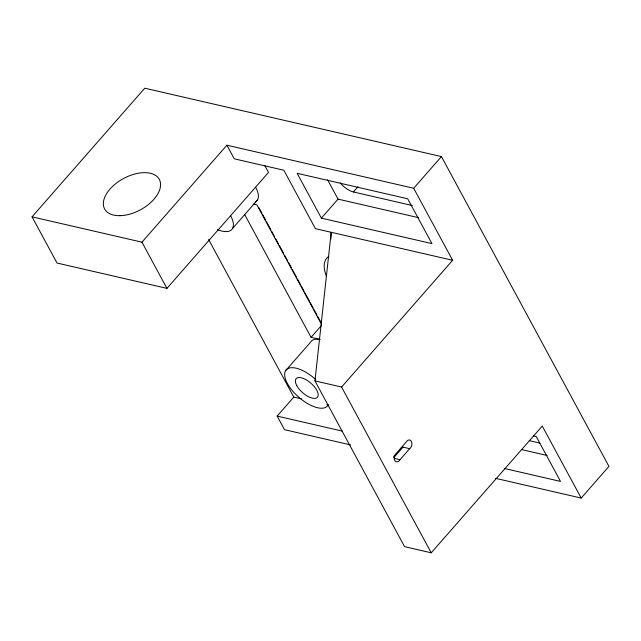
<?xml version="1.0" encoding="UTF-8"?>
<svg xmlns="http://www.w3.org/2000/svg" width="641" height="641" viewBox="0 0 641 641"><rect width="100%" height="100%" fill="white"/><g stroke="black" fill="none" stroke-linecap="round" stroke-linejoin="round"><path stroke-width="0.96" d="M330.82 239.261L331.205 232.298L314.947 380.898L404.583 546.669L431.225 552.806L542.254 426.057L581.195 498.073L608.95 466.384L441.441 156.58L144.746 88.194L32.05 216.842L57.033 263.042L166.932 288.378L268.523 172.397L264.813 165.53M32.05 216.842L141.949 242.178L226.89 145.211L413.685 188.27L452.618 260.286L341.589 387.044L314.947 380.898M232.547 228.468L257.53 199.952M321.381 218.14L431.954 243.628L407.708 198.79L297.144 173.302L321.381 218.14L338.039 199.127L418.541 217.684M340.203 182.869A14.126 6.306 41.2 0 0 353.407 191.963L357.982 186.747M413.685 188.27L441.441 156.58M244.558 214.342L311.069 337.35L321.526 325.42M285.501 370.81L310.484 342.286A27.427 12.251 41.2 0 1 319.098 339.297M350.643 444.926L284.5 429.678L277.152 416.089L293.802 397.075L301.582 398.87M393.983 457.442L403.005 447.138L409.671 448.676A4.711 3.237 -77 0 0 411.386 441.409A4.711 3.237 -77 0 0 406.122 442.114L396.45 453.147A4.711 3.237 -77 0 0 394.736 460.422A4.711 3.237 -77 0 0 400 459.709L409.671 448.676M353.407 191.963L412.291 205.537M253.307 204.046L256.937 204.888L321.55 324.386M452.618 260.286L315.412 228.653L283.819 170.226L234.237 158.8L226.89 145.211M311.069 337.35L320.155 339.45M533.368 435.904L536.277 436.577L560.522 481.415L504.267 468.443M529.282 440.655L539.898 443.099M326.87 404.703L328.817 405.144M521.894 449.653L547.11 455.471M277.152 416.089L342.302 431.113M495.589 478.338L581.195 498.073M394.295 458.395L400 459.709M327.583 179.784L338.039 199.127M258.988 207.812L261.84 213.084M262.786 214.847L265.638 220.119M266.592 221.874L270.863 229.782M271.816 231.537L274.668 236.809M275.614 238.564L278.466 243.836M279.42 245.599L283.691 253.507M284.644 255.262L287.497 260.534M288.442 262.289L291.294 267.561M292.248 269.324L296.519 277.233M297.472 278.987L300.325 284.259M301.27 286.014L304.122 291.286M305.068 293.041L309.347 300.95M310.3 302.712L313.145 307.984M314.098 309.739L316.95 315.011M317.896 316.766L320.748 322.038M341.589 387.044L431.225 552.806M208.605 239.502L293.802 397.075M141.949 242.178L166.932 288.378M255.647 187.268A27.427 12.251 41.2 0 1 255.214 202.171M230.664 215.793A27.427 12.251 41.2 0 1 217.507 229.662M328.056 405.112A27.427 12.251 41.2 0 1 299.708 398.029A27.427 12.251 41.2 0 1 286.118 369.929A27.427 12.251 41.2 0 1 315.652 379.464M326.453 276.247A47.081 21.033 41.2 0 1 328.849 256.376M394.111 455.879A4.711 3.237 -77 0 1 393.83 457.073M403.005 447.138A4.711 3.237 -77 0 1 401.29 447.682M119.963 215.688A31.072 17.78 -28.4 0 0 160.466 182.965A31.072 17.78 -28.4 0 0 115.476 183.863A31.072 17.78 -28.4 0 0 119.963 215.688M296.791 385.658A14.126 6.306 41.2 0 0 316.55 397.933A14.126 6.306 41.2 0 0 306.999 380.289A14.126 6.306 41.2 0 0 296.791 385.658"/></g></svg>
